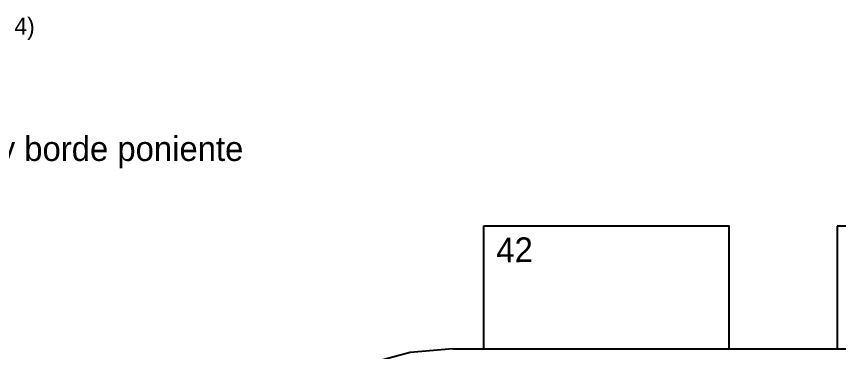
# Model space of a CAD drawing. Header units: metres. Extents: x 1 to 213, y 1 to 147.
# Drawn here: x 69.33 to 86.08, y 54.12 to 60.94 of the extents above; entities that cross this region are included whole.
import ezdxf

# ---------------------------------------------------------------- set-up
doc = ezdxf.new("R2010")
doc.units = ezdxf.units.M
for name, color, linetype in [('00-BASE-ARQUITECTURA', 8, 'Continuous'), ('00-BASE-TEXTO', 8, 'Continuous'), ('PJ-RIEGO-SECTORES', 5, 'Continuous'), ('PJ-ZONAS-TIPOLOGIA', 30, 'Continuous')]:
    doc.layers.add(name, color=color, linetype=linetype)

msp = doc.modelspace()

# ---------------------------------------------------------------- linework, layer by layer
at = {"layer": '00-BASE-ARQUITECTURA'}
for points in [[(78.842, 56.674), (78.842, 54.176), (83.848, 54.176), (83.848, 56.674)], [(86.05, 56.674), (86.05, 54.176), (91.045, 54.176), (91.045, 56.674)]]:
    msp.add_lwpolyline(points, close=True, dxfattribs=at)
for points in [[(78.223, 54.176), (77.349, 54.099), (76.518, 53.877), (75.744, 53.519), (75.045, 53.036), (74.435, 52.441), (73.932, 51.743), (73.549, 50.953)], [(78.228, 54.176), (93.722, 54.176)]]:
    msp.add_lwpolyline(points, dxfattribs=at)

# ---------------------------------------------------------------- texts
at = {"layer": '00-BASE-TEXTO'}
msp.add_text('42', height=0.503, rotation=0.7747, dxfattribs=at).set_placement((79.107, 55.933))
at = {"layer": 'PJ-RIEGO-SECTORES'}
msp.add_text('S3 - Islas y borde poniente', height=0.5, dxfattribs=at).set_placement((66, 58))
at = {"layer": 'PJ-ZONAS-TIPOLOGIA'}
msp.add_text('P-1 BORDE PERIMETRAL PONIENTE - BORDES PERIMETRALES (tipología 4)', height=0.35, dxfattribs=at).set_placement((52.801, 60.568))

doc.saveas('drawing.dxf')
